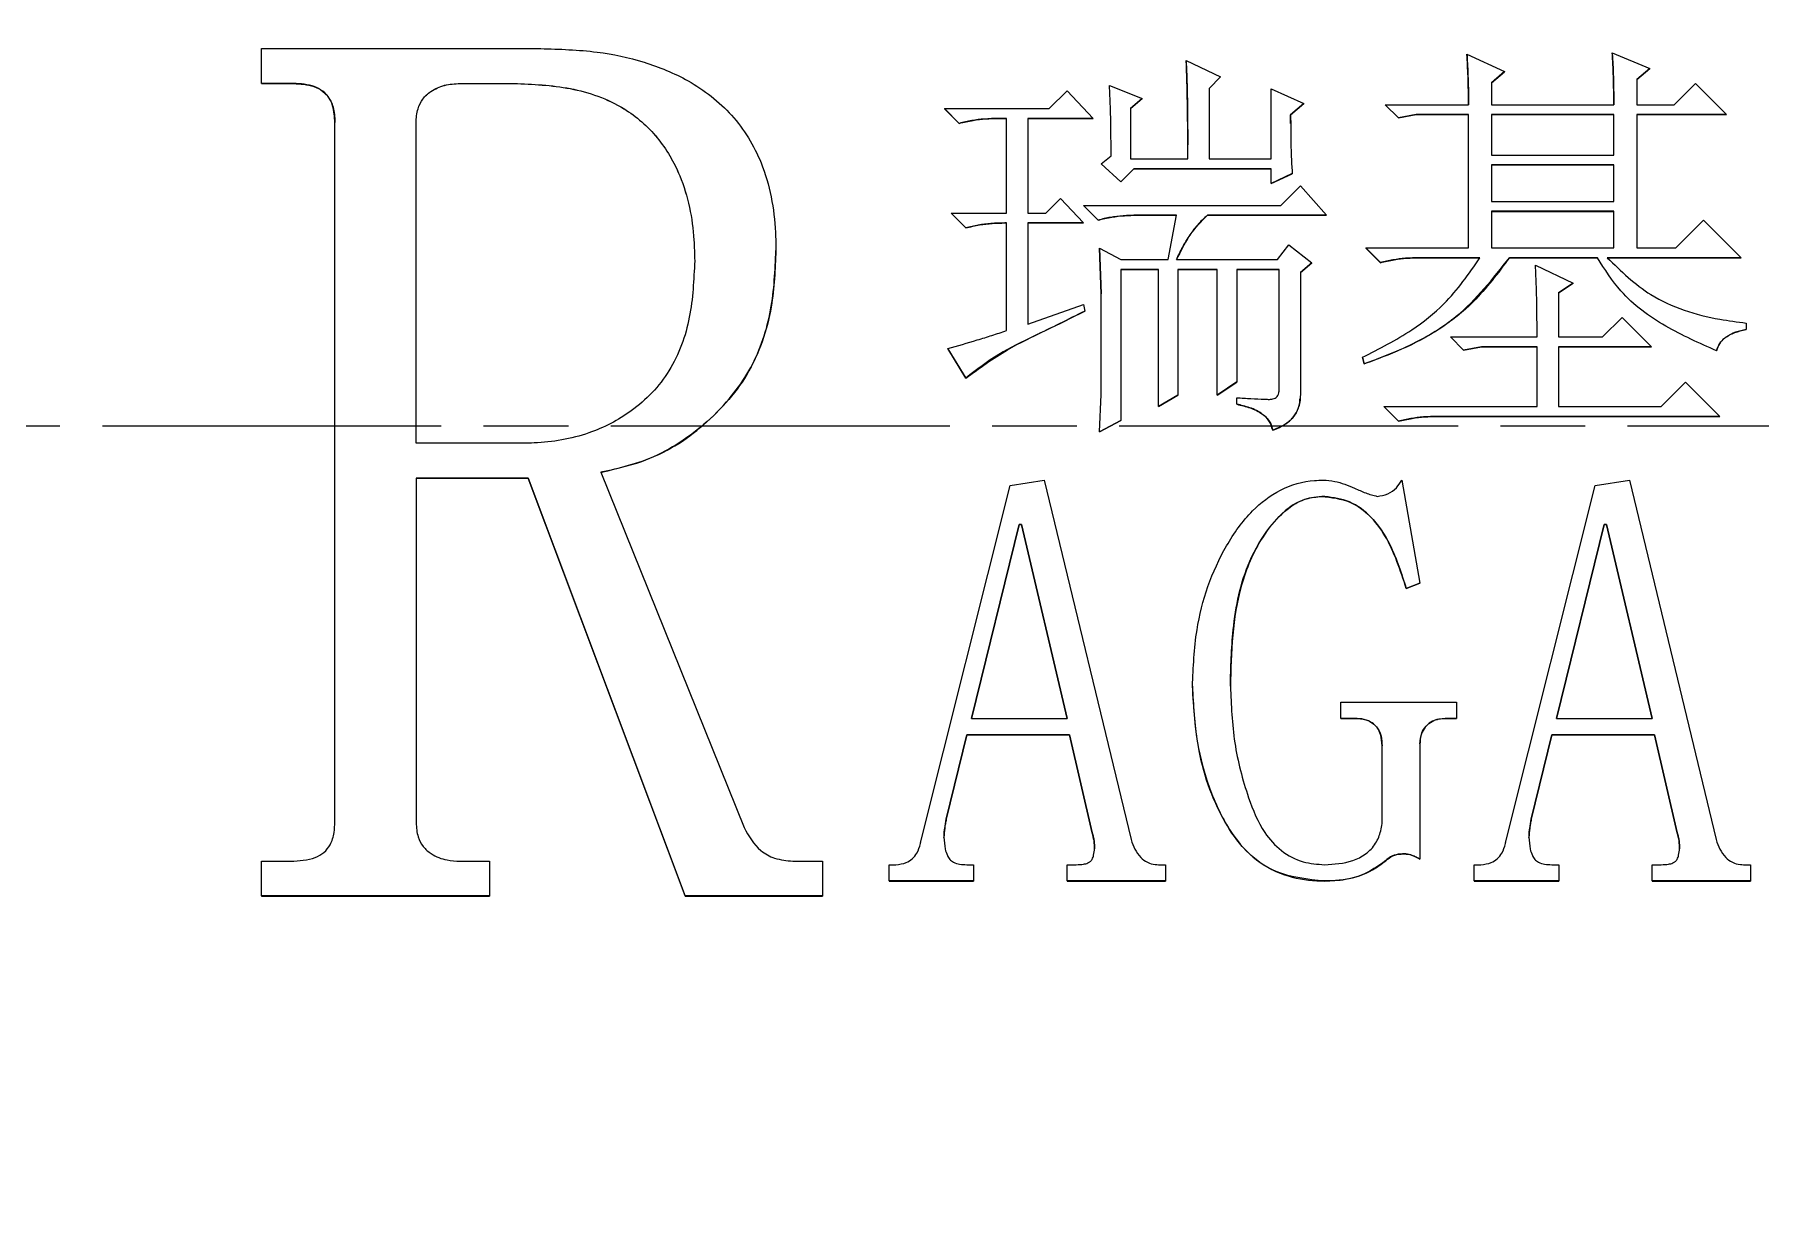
# Model space of a CAD drawing. Header units: millimetres. Extents: x 1852 to 4288, y 681 to 2404.
# Drawn here: x 3717 to 3778.1, y 2096.3 to 2137.5 of the extents above; entities that cross this region are included whole.
import ezdxf

# ---------------------------------------------------------------- set-up
doc = ezdxf.new("R2010")
doc.units = ezdxf.units.MM
doc.linetypes.add('AM_ISO08W050', pattern=[18, 12, -1.5, 3, -1.5])
doc.layers.add('AM_7', color=4, linetype='AM_ISO08W050', lineweight=25)

msp = doc.modelspace()

# ---------------------------------------------------------------- linework, layer by layer
at = {"color": 7, "linetype": 'Continuous', "lineweight": 25}
for p, q in [((3725.061, 2135.802), (3725.061, 2137.035)), ((3725.061, 2137.035), (3734.949, 2137.035)), ((3757.802, 2136.617), (3759.016, 2136.035)), ((3767.742, 2136.833), (3769.072, 2136.219)), ((3772.886, 2136.891), (3774.215, 2136.332)), ((3774.215, 2136.332), (3773.753, 2135.941)), ((3773.753, 2135.938), (3774.215, 2136.33)), ((3774.215, 2136.332), (3774.215, 2136.33)), ((3726.101, 2135.802), (3725.061, 2135.802)), ((3725.061, 2135.802), (3725.061, 2135.8)), ((3725.061, 2135.8), (3726.101, 2135.8)), ((3726.101, 2135.802), (3726.101, 2135.8)), ((3732.098, 2135.802), (3733.999, 2135.802)), ((3732.098, 2135.802), (3732.098, 2135.8)), ((3732.098, 2135.8), (3733.999, 2135.8)), ((3733.999, 2135.802), (3733.999, 2135.8)), ((3755.086, 2135.729), (3756.242, 2135.266)), ((3759.016, 2136.035), (3758.611, 2135.628)), ((3758.611, 2135.626), (3759.016, 2136.033)), ((3759.016, 2136.035), (3759.016, 2136.033)), ((3769.072, 2136.219), (3768.609, 2135.827)), ((3768.609, 2135.825), (3769.072, 2136.217)), ((3768.609, 2135.827), (3768.609, 2135.046)), ((3769.072, 2136.219), (3769.072, 2136.217)), ((3773.753, 2135.941), (3773.753, 2135.046)), ((3775.082, 2135.046), (3775.833, 2135.797)), ((3775.833, 2135.797), (3776.931, 2134.699)), ((3752.948, 2134.909), (3753.584, 2135.545)), ((3753.584, 2135.545), (3754.508, 2134.562)), ((3756.242, 2135.266), (3755.837, 2134.92)), ((3755.837, 2134.917), (3756.242, 2135.264)), ((3756.242, 2135.266), (3756.242, 2135.264)), ((3758.611, 2135.628), (3758.611, 2133.128)), ((3760.807, 2133.128), (3760.807, 2135.613)), ((3760.807, 2135.613), (3761.963, 2135.093)), ((3749.769, 2134.389), (3749.249, 2134.909)), ((3749.249, 2134.909), (3752.948, 2134.909)), ((3749.249, 2134.909), (3749.249, 2134.907)), ((3749.249, 2134.907), (3749.769, 2134.387)), ((3751.445, 2134.562), (3751.156, 2134.562)), ((3751.156, 2134.562), (3751.156, 2134.56)), ((3751.156, 2134.56), (3751.445, 2134.56)), ((3751.445, 2131.21), (3751.445, 2134.562)), ((3754.508, 2134.562), (3752.197, 2134.562)), ((3752.197, 2134.562), (3752.197, 2131.21)), ((3752.197, 2134.56), (3754.508, 2134.56)), ((3754.508, 2134.562), (3754.508, 2134.56)), ((3755.837, 2134.92), (3755.837, 2133.128)), ((3761.963, 2135.093), (3761.501, 2134.688)), ((3761.501, 2134.686), (3761.963, 2135.091)), ((3761.501, 2134.688), (3761.501, 2134.686)), ((3761.502, 2134.387), (3761.501, 2134.686)), ((3761.963, 2135.093), (3761.963, 2135.091)), ((3765.315, 2134.583), (3764.853, 2135.046)), ((3764.853, 2135.046), (3767.8, 2135.046)), ((3764.853, 2135.046), (3764.853, 2135.044)), ((3764.853, 2135.044), (3765.315, 2134.581)), ((3765.951, 2134.699), (3765.315, 2134.583)), ((3765.315, 2134.581), (3765.951, 2134.697)), ((3765.315, 2134.583), (3765.315, 2134.581)), ((3767.8, 2134.699), (3765.951, 2134.699)), ((3765.951, 2134.699), (3765.951, 2134.697)), ((3765.951, 2134.697), (3767.8, 2134.697)), ((3767.8, 2129.977), (3767.8, 2134.699)), ((3768.609, 2135.046), (3772.944, 2135.046)), ((3772.944, 2134.699), (3768.609, 2134.699)), ((3768.609, 2134.699), (3768.609, 2133.265)), ((3768.609, 2134.697), (3772.944, 2134.697)), ((3772.944, 2133.265), (3772.944, 2134.699)), ((3773.753, 2135.046), (3775.082, 2135.046)), ((3776.931, 2134.699), (3773.753, 2134.699)), ((3773.753, 2134.699), (3773.753, 2129.977)), ((3773.753, 2134.697), (3776.931, 2134.697)), ((3776.931, 2134.699), (3776.931, 2134.697)), ((3727.661, 2109.655), (3727.661, 2134.415)), ((3730.538, 2123.062), (3730.538, 2134.409)), ((3749.769, 2134.389), (3749.769, 2134.387)), ((3754.797, 2132.955), (3755.144, 2133.244)), ((3755.491, 2132.319), (3754.797, 2132.955)), ((3754.797, 2132.952), (3754.797, 2132.955)), ((3754.797, 2132.952), (3755.491, 2132.317)), ((3755.953, 2132.781), (3755.491, 2132.319)), ((3755.491, 2132.317), (3755.953, 2132.779)), ((3755.837, 2133.128), (3757.86, 2133.128)), ((3760.807, 2132.781), (3755.953, 2132.781)), ((3755.953, 2132.781), (3755.953, 2132.779)), ((3755.953, 2132.779), (3760.807, 2132.779)), ((3758.611, 2133.128), (3760.807, 2133.128)), ((3760.807, 2132.261), (3760.807, 2132.781)), ((3768.609, 2133.265), (3772.944, 2133.265)), ((3772.944, 2132.918), (3768.609, 2132.918)), ((3768.609, 2132.918), (3768.609, 2131.621)), ((3768.609, 2132.916), (3772.944, 2132.916)), ((3772.944, 2131.621), (3772.944, 2132.918)), ((3755.491, 2132.319), (3755.491, 2132.317)), ((3761.559, 2132.608), (3760.807, 2132.261)), ((3760.807, 2132.259), (3761.559, 2132.606)), ((3760.807, 2132.261), (3760.807, 2132.259)), ((3761.154, 2131.484), (3761.848, 2132.178)), ((3761.559, 2132.608), (3761.559, 2132.606)), ((3761.848, 2132.178), (3762.772, 2131.137)), ((3752.832, 2131.21), (3753.352, 2131.73)), ((3753.352, 2131.73), (3754.162, 2130.863)), ((3754.682, 2130.964), (3754.162, 2131.484)), ((3754.162, 2131.484), (3761.154, 2131.484)), ((3754.162, 2131.484), (3754.162, 2131.482)), ((3754.162, 2131.482), (3754.682, 2130.962)), ((3768.609, 2131.621), (3772.944, 2131.621)), ((3750.001, 2130.69), (3749.48, 2131.21)), ((3749.48, 2131.21), (3751.445, 2131.21)), ((3749.48, 2131.21), (3749.48, 2131.208)), ((3749.48, 2131.208), (3750.001, 2130.688)), ((3751.445, 2130.863), (3751.388, 2130.863)), ((3751.388, 2130.861), (3751.388, 2130.863)), ((3751.388, 2130.861), (3751.445, 2130.861)), ((3751.445, 2127.049), (3751.445, 2130.863)), ((3752.197, 2131.21), (3752.832, 2131.21)), ((3754.162, 2130.863), (3752.197, 2130.863)), ((3752.197, 2130.863), (3752.197, 2127.28)), ((3752.197, 2130.861), (3754.162, 2130.861)), ((3754.162, 2130.863), (3754.162, 2130.861)), ((3754.682, 2130.964), (3754.682, 2130.962)), ((3757.456, 2131.137), (3756.069, 2131.137)), ((3756.069, 2131.137), (3756.069, 2131.135)), ((3756.069, 2131.135), (3757.455, 2131.135)), ((3757.167, 2129.566), (3757.456, 2131.137)), ((3762.772, 2131.137), (3758.554, 2131.137)), ((3758.554, 2131.137), (3758.554, 2131.135)), ((3758.554, 2131.135), (3762.772, 2131.135)), ((3762.772, 2131.137), (3762.772, 2131.135)), ((3772.944, 2131.274), (3768.609, 2131.274)), ((3768.609, 2131.274), (3768.609, 2129.977)), ((3768.609, 2131.272), (3772.944, 2131.272)), ((3772.944, 2129.977), (3772.944, 2131.274)), ((3775.14, 2129.977), (3776.122, 2130.96)), ((3776.122, 2130.96), (3777.451, 2129.631)), ((3750.001, 2130.69), (3750.001, 2130.688)), ((3754.797, 2128.357), (3754.739, 2129.971)), ((3754.739, 2129.971), (3755.491, 2129.566)), ((3754.739, 2129.971), (3754.739, 2129.969)), ((3754.739, 2129.969), (3754.797, 2128.355)), ((3761.039, 2129.566), (3761.443, 2130.086)), ((3761.443, 2130.086), (3762.252, 2129.451)), ((3764.679, 2129.457), (3764.159, 2129.977)), ((3764.159, 2129.977), (3767.8, 2129.977)), ((3764.159, 2129.977), (3764.159, 2129.975)), ((3764.159, 2129.975), (3764.679, 2129.455)), ((3768.205, 2129.631), (3766.066, 2129.631)), ((3766.066, 2129.631), (3766.066, 2129.628)), ((3766.066, 2129.628), (3768.205, 2129.628)), ((3768.609, 2129.977), (3772.944, 2129.977)), ((3772.366, 2129.631), (3769.245, 2129.631)), ((3769.245, 2129.631), (3769.245, 2129.628)), ((3769.245, 2129.628), (3772.366, 2129.628)), ((3772.366, 2129.631), (3772.366, 2129.628)), ((3777.451, 2129.631), (3772.712, 2129.631)), ((3772.712, 2129.628), (3777.451, 2129.628)), ((3773.753, 2129.977), (3775.14, 2129.977)), ((3777.451, 2129.631), (3777.451, 2129.628)), ((3755.491, 2129.566), (3757.167, 2129.566)), ((3756.82, 2129.22), (3755.491, 2129.22)), ((3755.491, 2129.22), (3755.491, 2123.869)), ((3755.491, 2129.217), (3756.82, 2129.217)), ((3756.82, 2124.365), (3756.82, 2129.22)), ((3757.456, 2129.566), (3761.039, 2129.566)), ((3758.9, 2129.22), (3757.513, 2129.22)), ((3757.513, 2129.22), (3757.513, 2124.77)), ((3757.513, 2129.217), (3758.9, 2129.217)), ((3758.9, 2124.77), (3758.9, 2129.22)), ((3761.096, 2129.22), (3759.594, 2129.22)), ((3759.594, 2129.22), (3759.594, 2125.232)), ((3759.594, 2129.217), (3761.096, 2129.217)), ((3761.096, 2124.962), (3761.096, 2129.22)), ((3762.252, 2129.451), (3761.848, 2129.106)), ((3761.848, 2129.104), (3762.252, 2129.449)), ((3761.848, 2129.106), (3761.848, 2124.905)), ((3762.252, 2129.451), (3762.252, 2129.449)), ((3764.679, 2129.457), (3764.679, 2129.455)), ((3770.17, 2129.369), (3771.499, 2128.734)), ((3771.499, 2128.734), (3770.979, 2128.387)), ((3770.979, 2128.385), (3771.499, 2128.732)), ((3770.979, 2128.387), (3770.979, 2126.827)), ((3771.499, 2128.734), (3771.499, 2128.732)), ((3752.197, 2127.28), (3754.162, 2127.974)), ((3754.162, 2127.974), (3754.219, 2127.743)), ((3754.797, 2124.789), (3754.797, 2128.357)), ((3772.539, 2126.827), (3773.233, 2127.52)), ((3773.233, 2127.52), (3774.273, 2126.48)), ((3777.625, 2127.319), (3777.625, 2127.088)), ((3767.165, 2126.827), (3770.227, 2126.827)), ((3767.627, 2126.364), (3767.165, 2126.827)), ((3767.165, 2126.827), (3767.165, 2126.825)), ((3767.165, 2126.825), (3767.627, 2126.362)), ((3770.979, 2126.827), (3772.539, 2126.827)), ((3777.625, 2127.088), (3777.625, 2127.086)), ((3750.001, 2125.373), (3749.365, 2126.414)), ((3749.365, 2126.414), (3749.365, 2126.411)), ((3749.365, 2126.411), (3750.001, 2125.371)), ((3764.102, 2125.874), (3764.044, 2126.105)), ((3764.044, 2126.105), (3764.044, 2126.103)), ((3764.044, 2126.103), (3764.102, 2125.872)), ((3768.263, 2126.48), (3767.627, 2126.364)), ((3767.627, 2126.362), (3768.263, 2126.478)), ((3767.627, 2126.362), (3767.627, 2126.364)), ((3770.227, 2126.48), (3768.263, 2126.48)), ((3768.263, 2126.48), (3768.263, 2126.478)), ((3768.263, 2126.478), (3770.227, 2126.478)), ((3770.227, 2124.361), (3770.227, 2126.48)), ((3774.273, 2126.48), (3770.979, 2126.48)), ((3770.979, 2126.48), (3770.979, 2124.361)), ((3770.979, 2126.478), (3774.273, 2126.478)), ((3774.273, 2126.48), (3774.273, 2126.478)), ((3750.001, 2125.373), (3750.001, 2125.371)), ((3764.102, 2125.874), (3764.102, 2125.872)), ((3754.739, 2123.466), (3754.797, 2124.789)), ((3757.513, 2124.77), (3756.82, 2124.365)), ((3756.82, 2124.363), (3757.513, 2124.768)), ((3757.513, 2124.77), (3757.513, 2124.768)), ((3759.594, 2125.232), (3758.9, 2124.77)), ((3758.9, 2124.768), (3759.594, 2125.23)), ((3758.9, 2124.77), (3758.9, 2124.768)), ((3759.594, 2125.232), (3759.594, 2125.23)), ((3774.62, 2124.361), (3775.486, 2125.228)), ((3775.486, 2125.228), (3776.7, 2124.014)), ((3756.82, 2124.365), (3756.82, 2124.363)), ((3759.594, 2124.444), (3759.594, 2124.676)), ((3761.845, 2124.651), (3761.845, 2124.654)), ((3765.315, 2123.841), (3764.795, 2124.361)), ((3764.795, 2124.361), (3770.227, 2124.361)), ((3764.795, 2124.361), (3764.795, 2124.359)), ((3764.795, 2124.359), (3765.315, 2123.839)), ((3770.979, 2124.361), (3774.62, 2124.361)), ((3755.491, 2123.869), (3754.739, 2123.466)), ((3754.739, 2123.464), (3755.491, 2123.866)), ((3755.491, 2123.869), (3755.491, 2123.866)), ((3765.315, 2123.841), (3765.315, 2123.839)), ((3776.7, 2124.014), (3766.702, 2124.014)), ((3766.702, 2124.014), (3766.702, 2124.012)), ((3766.702, 2124.012), (3776.7, 2124.012)), ((3776.7, 2124.014), (3776.7, 2124.012)), ((3734.346, 2123.062), (3730.538, 2123.062)), ((3754.739, 2123.466), (3754.739, 2123.464)), ((3734.5, 2121.829), (3730.538, 2121.829)), ((3730.538, 2121.829), (3730.538, 2109.623)), ((3730.538, 2121.827), (3734.5, 2121.827)), ((3740.067, 2107.035), (3734.5, 2121.829)), ((3734.5, 2121.829), (3734.5, 2121.827)), ((3734.5, 2121.827), (3740.067, 2107.033)), ((3737.081, 2122.035), (3742.148, 2109.456)), ((3751.57, 2121.567), (3752.78, 2121.759)), ((3752.78, 2121.759), (3755.852, 2109.029)), ((3765.441, 2121.759), (3766.079, 2118.115)), ((3772.282, 2121.567), (3773.493, 2121.759)), ((3773.493, 2121.759), (3776.564, 2109.029)), ((3748.417, 2109.014), (3751.57, 2121.567)), ((3762.6, 2121.183), (3762.6, 2121.181)), ((3769.13, 2109.014), (3772.282, 2121.567)), ((3751.893, 2120.192), (3750.197, 2113.32)), ((3750.198, 2113.32), (3751.893, 2120.189)), ((3751.974, 2120.192), (3751.893, 2120.192)), ((3751.893, 2120.189), (3751.893, 2120.192)), ((3751.893, 2120.189), (3751.974, 2120.189)), ((3753.59, 2113.32), (3751.974, 2120.192)), ((3751.974, 2120.192), (3751.974, 2120.189)), ((3751.974, 2120.189), (3753.589, 2113.32)), ((3772.606, 2120.192), (3770.91, 2113.32)), ((3770.91, 2113.32), (3772.606, 2120.189)), ((3772.687, 2120.192), (3772.606, 2120.192)), ((3772.606, 2120.189), (3772.606, 2120.192)), ((3772.606, 2120.189), (3772.687, 2120.189)), ((3774.302, 2113.32), (3772.687, 2120.192)), ((3772.687, 2120.192), (3772.687, 2120.189)), ((3772.687, 2120.189), (3774.301, 2113.32)), ((3766.079, 2118.115), (3765.594, 2117.923)), ((3765.594, 2117.921), (3766.079, 2118.113)), ((3766.079, 2118.113), (3766.079, 2118.115)), ((3765.594, 2117.923), (3765.594, 2117.921)), ((3763.28, 2113.32), (3763.28, 2113.896)), ((3763.28, 2113.896), (3767.374, 2113.896)), ((3767.374, 2113.896), (3767.374, 2113.32)), ((3750.197, 2113.32), (3753.59, 2113.32)), ((3763.766, 2113.32), (3763.28, 2113.32)), ((3763.28, 2113.32), (3763.28, 2113.318)), ((3763.28, 2113.318), (3763.766, 2113.318)), ((3763.766, 2113.32), (3763.766, 2113.318)), ((3767.374, 2113.32), (3766.969, 2113.32)), ((3766.969, 2113.32), (3766.969, 2113.318)), ((3766.969, 2113.318), (3767.374, 2113.318)), ((3767.374, 2113.32), (3767.374, 2113.318)), ((3770.91, 2113.32), (3774.302, 2113.32)), ((3750.036, 2112.745), (3749.307, 2109.752)), ((3749.307, 2109.749), (3750.036, 2112.743)), ((3753.67, 2112.745), (3750.036, 2112.745)), ((3750.036, 2112.745), (3750.036, 2112.743)), ((3750.036, 2112.743), (3753.67, 2112.743)), ((3754.477, 2109.269), (3753.67, 2112.745)), ((3753.67, 2112.745), (3753.67, 2112.743)), ((3753.67, 2112.743), (3754.477, 2109.267)), ((3770.748, 2112.745), (3770.02, 2109.752)), ((3770.02, 2109.749), (3770.748, 2112.743)), ((3774.383, 2112.745), (3770.748, 2112.745)), ((3770.748, 2112.745), (3770.748, 2112.743)), ((3770.748, 2112.743), (3774.383, 2112.743)), ((3775.189, 2109.269), (3774.383, 2112.745)), ((3774.383, 2112.745), (3774.383, 2112.743)), ((3774.383, 2112.743), (3775.189, 2109.267)), ((3764.737, 2109.599), (3764.737, 2112.35)), ((3766.079, 2112.422), (3766.079, 2108.334)), ((3749.307, 2109.752), (3749.307, 2109.749)), ((3770.02, 2109.752), (3770.02, 2109.749)), ((3754.477, 2109.269), (3754.477, 2109.267)), ((3775.189, 2109.269), (3775.189, 2109.267)), ((3725.061, 2107.035), (3725.061, 2108.268)), ((3725.061, 2108.268), (3726.101, 2108.268)), ((3732.098, 2108.268), (3733.139, 2108.268)), ((3733.139, 2108.268), (3733.139, 2107.035)), ((3743.881, 2108.268), (3744.922, 2108.268)), ((3744.922, 2108.268), (3744.922, 2107.035)), ((3764.872, 2108.286), (3764.872, 2108.284)), ((3765.516, 2108.526), (3765.516, 2108.524)), ((3747.285, 2107.567), (3747.285, 2108.142)), ((3747.285, 2108.142), (3747.527, 2108.142)), ((3750.036, 2108.142), (3750.278, 2108.142)), ((3750.278, 2108.142), (3750.278, 2107.567)), ((3753.587, 2107.567), (3753.587, 2108.142)), ((3753.587, 2108.142), (3753.91, 2108.142)), ((3756.823, 2108.142), (3757.066, 2108.142)), ((3757.066, 2108.142), (3757.066, 2107.567)), ((3767.997, 2107.567), (3767.997, 2108.142)), ((3767.997, 2108.142), (3768.24, 2108.142)), ((3770.748, 2108.142), (3770.991, 2108.142)), ((3770.991, 2108.142), (3770.991, 2107.567)), ((3774.299, 2107.567), (3774.299, 2108.142)), ((3774.299, 2108.142), (3774.623, 2108.142)), ((3777.535, 2108.142), (3777.778, 2108.142)), ((3777.778, 2108.142), (3777.778, 2107.567)), ((3733.139, 2107.035), (3725.061, 2107.035)), ((3725.061, 2107.035), (3725.061, 2107.033)), ((3725.061, 2107.033), (3733.139, 2107.033)), ((3733.139, 2107.035), (3733.139, 2107.033)), ((3744.922, 2107.035), (3740.067, 2107.035)), ((3740.067, 2107.035), (3740.067, 2107.033)), ((3740.067, 2107.033), (3744.922, 2107.033)), ((3744.922, 2107.035), (3744.922, 2107.033)), ((3750.278, 2107.567), (3747.285, 2107.567)), ((3747.285, 2107.567), (3747.285, 2107.565)), ((3747.285, 2107.565), (3750.278, 2107.565)), ((3750.278, 2107.567), (3750.278, 2107.565)), ((3757.066, 2107.567), (3753.587, 2107.567)), ((3753.587, 2107.567), (3753.587, 2107.565)), ((3753.587, 2107.565), (3757.066, 2107.565)), ((3757.066, 2107.567), (3757.066, 2107.565)), ((3762.696, 2107.567), (3762.696, 2107.565)), ((3770.991, 2107.567), (3767.997, 2107.567)), ((3767.997, 2107.567), (3767.997, 2107.565)), ((3767.997, 2107.565), (3770.991, 2107.565)), ((3770.991, 2107.567), (3770.991, 2107.565)), ((3777.778, 2107.567), (3774.299, 2107.567)), ((3774.299, 2107.567), (3774.299, 2107.565)), ((3774.299, 2107.565), (3777.778, 2107.565)), ((3777.778, 2107.567), (3777.778, 2107.565))]:
    msp.add_line(p, q, dxfattribs=at)
msp.add_circle((3752.853, 2124.271), 71.5, dxfattribs=at)
for centre, start, end in [((3752.853, 2124.269), 190.30617, 259.69396), ((3752.853, 2124.269), 280.30604, 349.69383), ((3752.93, 2123.897), 190.52799, 258.6349), ((3752.93, 2123.897), 281.36448, 349.47139)]:
    msp.add_arc(centre, 80, start, end, dxfattribs=at)
for points, knots in [([(3684.353, 2124.278), (3684.408, 2126.367), (3684.518, 2130.545), (3685.428, 2136.884), (3686.914, 2143.236), (3689.087, 2149.602), (3691.918, 2155.825), (3695.432, 2161.848), (3699.586, 2167.539), (3704.33, 2172.801), (3709.591, 2177.544), (3715.283, 2181.698), (3721.306, 2185.212), (3727.529, 2188.044), (3733.894, 2190.215), (3740.247, 2191.71), (3746.586, 2192.587), (3752.853, 2192.873), (3759.12, 2192.587), (3765.459, 2191.71), (3771.812, 2190.215), (3778.177, 2188.044), (3784.4, 2185.212), (3790.423, 2181.698), (3796.115, 2177.544), (3801.376, 2172.801), (3806.12, 2167.539), (3810.274, 2161.848), (3813.788, 2155.825), (3816.619, 2149.602), (3818.793, 2143.236), (3820.278, 2136.884), (3821.188, 2130.545), (3821.298, 2126.367), (3821.353, 2124.278)], [0, 0, 0, 0, 0.0291236, 0.0582485, 0.08912, 0.1199941, 0.1519015, 0.1843128, 0.2170688, 0.25, 0.2829312, 0.3156872, 0.3480985, 0.3800059, 0.4108775, 0.4417515, 0.4708745, 0.5, 0.529123, 0.5582485, 0.58912, 0.6199941, 0.6519015, 0.6843128, 0.7170688, 0.75, 0.7829312, 0.8156872, 0.8480985, 0.8800059, 0.9108775, 0.9417515, 0.9708751, 1, 1, 1, 1]), ([(3734.949, 2137.035), (3735.618, 2137.015), (3736.853, 2136.978), (3738.62, 2136.601), (3740.283, 2135.921), (3741.802, 2134.753), (3742.948, 2132.874), (3743.256, 2131.155), (3743.274, 2130.106), (3743.278, 2129.894)], [0, 0, 0, 0, 0.160365, 0.296332, 0.431737, 0.589347, 0.747826, 0.949128, 1, 1, 1, 1]), ([(3757.86, 2133.128), (3757.859, 2133.461), (3757.858, 2134.128), (3757.849, 2135.291), (3757.82, 2136.121), (3757.802, 2136.617)], [0, 0, 0, 0, 0.286572, 0.573139, 1, 1, 1, 1]), ([(3757.802, 2136.615), (3757.815, 2136.282), (3757.84, 2135.615), (3757.854, 2134.619), (3757.857, 2133.956), (3757.858, 2133.626)], [0, 0, 0, 0, 0.334579, 0.669145, 1, 1, 1, 1]), ([(3767.8, 2135.046), (3767.799, 2135.212), (3767.796, 2135.546), (3767.781, 2136.142), (3767.757, 2136.571), (3767.742, 2136.833)], [0, 0, 0, 0, 0.279578, 0.559168, 1, 1, 1, 1]), ([(3767.742, 2136.831), (3767.752, 2136.665), (3767.77, 2136.332), (3767.794, 2135.736), (3767.798, 2135.306), (3767.8, 2135.044)], [0, 0, 0, 0, 0.2795779, 0.5591682, 1, 1, 1, 1]), ([(3772.944, 2135.046), (3772.943, 2135.212), (3772.94, 2135.546), (3772.927, 2136.161), (3772.902, 2136.609), (3772.886, 2136.891)], [0, 0, 0, 0, 0.2708249, 0.5416574, 1, 1, 1, 1]), ([(3772.886, 2136.889), (3772.896, 2136.722), (3772.917, 2136.39), (3772.937, 2135.774), (3772.941, 2135.326), (3772.944, 2135.044)], [0, 0, 0, 0, 0.270825, 0.541661, 1, 1, 1, 1]), ([(3727.661, 2134.415), (3727.652, 2134.619), (3727.636, 2134.943), (3727.438, 2135.347), (3727.177, 2135.593), (3726.723, 2135.782), (3726.356, 2135.794), (3726.101, 2135.802)], [0, 0, 0, 0, 0.250411, 0.398556, 0.54744, 0.686236, 1, 1, 1, 1]), ([(3726.101, 2135.8), (3726.348, 2135.792), (3726.717, 2135.78), (3727.178, 2135.593), (3727.44, 2135.341), (3727.62, 2134.969), (3727.656, 2134.649), (3727.661, 2134.445), (3727.661, 2134.413)], [0, 0, 0, 0, 0.304676, 0.455037, 0.606549, 0.74539, 0.96037, 1, 1, 1, 1]), ([(3730.538, 2134.409), (3730.548, 2134.577), (3730.566, 2134.875), (3730.759, 2135.266), (3731.085, 2135.564), (3731.546, 2135.77), (3731.911, 2135.791), (3732.098, 2135.802)], [0, 0, 0, 0, 0.212555, 0.375218, 0.538546, 0.763737, 1, 1, 1, 1]), ([(3730.538, 2134.406), (3730.548, 2134.575), (3730.566, 2134.873), (3730.759, 2135.264), (3731.085, 2135.561), (3731.546, 2135.768), (3731.911, 2135.789), (3732.098, 2135.8)], [0, 0, 0, 0, 0.212555, 0.375218, 0.538546, 0.763737, 1, 1, 1, 1]), ([(3733.999, 2135.802), (3734.668, 2135.774), (3736.014, 2135.717), (3737.822, 2135.087), (3739.142, 2133.934), (3740.066, 2132.334), (3740.373, 2130.789), (3740.396, 2129.767), (3740.401, 2129.522)], [0, 0, 0, 0, 0.196061, 0.394111, 0.547436, 0.700125, 0.928087, 1, 1, 1, 1]), ([(3733.999, 2135.8), (3734.668, 2135.772), (3736.014, 2135.715), (3737.822, 2135.085), (3739.142, 2133.932), (3740.066, 2132.332), (3740.373, 2130.786), (3740.396, 2129.765), (3740.401, 2129.52)], [0, 0, 0, 0, 0.1960612, 0.3941112, 0.5474359, 0.700125, 0.9280873, 1, 1, 1, 1]), ([(3755.144, 2133.244), (3755.143, 2133.577), (3755.14, 2134.158), (3755.123, 2134.986), (3755.098, 2135.481), (3755.086, 2135.729)], [0, 0, 0, 0, 0.402279, 0.701072, 1, 1, 1, 1]), ([(3751.156, 2134.562), (3750.99, 2134.559), (3750.673, 2134.552), (3750.209, 2134.493), (3749.916, 2134.424), (3749.769, 2134.389)], [0, 0, 0, 0, 0.35686, 0.67714, 1, 1, 1, 1]), ([(3749.769, 2134.387), (3749.932, 2134.425), (3750.24, 2134.498), (3750.705, 2134.551), (3751.006, 2134.557), (3751.156, 2134.56)], [0, 0, 0, 0, 0.356908, 0.677314, 1, 1, 1, 1]), ([(3761.501, 2134.688), (3761.503, 2134.342), (3761.505, 2133.821), (3761.523, 2133.128), (3761.547, 2132.781), (3761.559, 2132.608)], [0, 0, 0, 0, 0.499684, 0.749744, 1, 1, 1, 1]), ([(3751.388, 2130.863), (3751.221, 2130.86), (3750.904, 2130.853), (3750.44, 2130.795), (3750.147, 2130.725), (3750.001, 2130.69)], [0, 0, 0, 0, 0.35686, 0.67714, 1, 1, 1, 1]), ([(3750.001, 2130.688), (3750.163, 2130.726), (3750.471, 2130.799), (3750.936, 2130.852), (3751.237, 2130.858), (3751.388, 2130.861)], [0, 0, 0, 0, 0.356908, 0.677314, 1, 1, 1, 1]), ([(3756.069, 2131.137), (3755.902, 2131.134), (3755.585, 2131.127), (3755.121, 2131.069), (3754.828, 2130.999), (3754.682, 2130.964)], [0, 0, 0, 0, 0.35686, 0.67714, 1, 1, 1, 1]), ([(3754.682, 2130.962), (3754.844, 2131), (3755.152, 2131.073), (3755.617, 2131.126), (3755.918, 2131.132), (3756.069, 2131.135)], [0, 0, 0, 0, 0.356908, 0.677314, 1, 1, 1, 1]), ([(3758.554, 2131.137), (3758.431, 2131.024), (3758.185, 2130.796), (3757.811, 2130.268), (3757.595, 2129.842), (3757.456, 2129.566)], [0, 0, 0, 0, 0.259762, 0.519402, 1, 1, 1, 1]), ([(3757.456, 2129.564), (3757.529, 2129.714), (3757.676, 2130.013), (3758.002, 2130.57), (3758.336, 2130.913), (3758.554, 2131.135)], [0, 0, 0, 0, 0.259337, 0.518831, 1, 1, 1, 1]), ([(3743.278, 2129.894), (3743.251, 2129.226), (3743.191, 2127.705), (3742.407, 2125.422), (3740.696, 2123.561), (3738.847, 2122.415), (3737.568, 2122.14), (3737.081, 2122.035)], [0, 0, 0, 0, 0.183074, 0.416875, 0.642834, 0.864166, 1, 1, 1, 1]), ([(3737.081, 2122.033), (3737.739, 2122.19), (3739.214, 2122.541), (3741.057, 2123.887), (3742.498, 2125.678), (3743.187, 2127.758), (3743.248, 2129.185), (3743.278, 2129.892)], [0, 0, 0, 0, 0.184054, 0.41238, 0.609428, 0.80635, 1, 1, 1, 1]), ([(3764.044, 2126.105), (3764.64, 2126.408), (3765.671, 2126.932), (3767.135, 2128.088), (3767.809, 2129.061), (3768.205, 2129.631)], [0, 0, 0, 0, 0.36202, 0.6263638, 1, 1, 1, 1]), ([(3769.245, 2129.631), (3768.844, 2129.089), (3767.835, 2127.728), (3765.949, 2126.539), (3764.548, 2126.035), (3764.102, 2125.874)], [0, 0, 0, 0, 0.3105248, 0.7800713, 1, 1, 1, 1]), ([(3764.102, 2125.872), (3764.727, 2126.109), (3765.877, 2126.545), (3767.733, 2127.705), (3768.664, 2128.889), (3769.245, 2129.628)], [0, 0, 0, 0, 0.3094377, 0.5687186, 1, 1, 1, 1]), ([(3766.066, 2129.631), (3765.9, 2129.627), (3765.583, 2129.62), (3765.119, 2129.562), (3764.826, 2129.492), (3764.679, 2129.457)], [0, 0, 0, 0, 0.35686, 0.67714, 1, 1, 1, 1]), ([(3764.679, 2129.455), (3764.842, 2129.493), (3765.15, 2129.566), (3765.615, 2129.62), (3765.916, 2129.625), (3766.066, 2129.628)], [0, 0, 0, 0, 0.356908, 0.677314, 1, 1, 1, 1]), ([(3776.584, 2126.336), (3775.974, 2126.605), (3774.748, 2127.144), (3773.242, 2128.243), (3772.623, 2129.222), (3772.366, 2129.631)], [0, 0, 0, 0, 0.367157, 0.736287, 1, 1, 1, 1]), ([(3772.712, 2129.631), (3773.201, 2129.156), (3774.314, 2128.073), (3776.152, 2127.512), (3777.315, 2127.359), (3777.625, 2127.319)], [0, 0, 0, 0, 0.364385, 0.830851, 1, 1, 1, 1]), ([(3740.401, 2129.522), (3740.371, 2128.853), (3740.31, 2127.507), (3739.627, 2125.577), (3738.279, 2124.178), (3736.594, 2123.308), (3735.247, 2123.083), (3734.469, 2123.065), (3734.346, 2123.062)], [0, 0, 0, 0, 0.200351, 0.402646, 0.59747, 0.766762, 0.96323, 1, 1, 1, 1]), ([(3770.227, 2126.827), (3770.226, 2127.16), (3770.222, 2127.751), (3770.206, 2128.598), (3770.182, 2129.112), (3770.17, 2129.369)], [0, 0, 0, 0, 0.39313, 0.696516, 1, 1, 1, 1]), ([(3754.219, 2127.743), (3753.623, 2127.447), (3752.603, 2126.941), (3751.138, 2126.244), (3750.381, 2125.665), (3750.001, 2125.373)], [0, 0, 0, 0, 0.41234, 0.704495, 1, 1, 1, 1]), ([(3750.001, 2125.371), (3750.481, 2125.721), (3751.377, 2126.372), (3752.844, 2127.062), (3753.761, 2127.514), (3754.219, 2127.741)], [0, 0, 0, 0, 0.36689, 0.683392, 1, 1, 1, 1]), ([(3749.365, 2126.414), (3749.713, 2126.513), (3750.236, 2126.662), (3750.928, 2126.881), (3751.273, 2126.993), (3751.445, 2127.049)], [0, 0, 0, 0, 0.499885, 0.749929, 1, 1, 1, 1]), ([(3777.625, 2127.088), (3777.5, 2127.06), (3777.248, 2127.005), (3776.933, 2126.855), (3776.708, 2126.645), (3776.614, 2126.466), (3776.59, 2126.359), (3776.584, 2126.336)], [0, 0, 0, 0, 0.282135, 0.566109, 0.757606, 0.950164, 1, 1, 1, 1]), ([(3776.584, 2126.334), (3776.614, 2126.426), (3776.67, 2126.602), (3776.9, 2126.831), (3777.224, 2126.997), (3777.489, 2127.056), (3777.625, 2127.086)], [0, 0, 0, 0, 0.208439, 0.402698, 0.695105, 1, 1, 1, 1]), ([(3759.594, 2124.676), (3759.76, 2124.664), (3760.09, 2124.64), (3760.476, 2124.625), (3760.749, 2124.614), (3760.89, 2124.627), (3760.993, 2124.68), (3761.054, 2124.751), (3761.09, 2124.849), (3761.094, 2124.922), (3761.096, 2124.962)], [0, 0, 0, 0, 0.291265, 0.577908, 0.673859, 0.770575, 0.821169, 0.872133, 0.929983, 1, 1, 1, 1]), ([(3761.848, 2124.905), (3761.845, 2124.735), (3761.84, 2124.437), (3761.659, 2124.043), (3761.341, 2123.718), (3761.043, 2123.597), (3760.865, 2123.524)], [0, 0, 0, 0, 0.273904, 0.481798, 0.689877, 1, 1, 1, 1]), ([(3821.353, 2124.278), (3821.298, 2122.189), (3821.188, 2118.01), (3820.278, 2111.672), (3818.793, 2105.319), (3816.619, 2098.954), (3813.788, 2092.73), (3810.274, 2086.708), (3806.12, 2081.016), (3801.376, 2075.755), (3796.115, 2071.011), (3790.423, 2066.857), (3784.4, 2063.343), (3778.177, 2060.512), (3771.812, 2058.34), (3765.459, 2056.845), (3759.12, 2055.968), (3752.853, 2055.683), (3746.586, 2055.968), (3740.247, 2056.845), (3733.895, 2058.34), (3727.529, 2060.512), (3721.306, 2063.343), (3715.283, 2066.857), (3709.591, 2071.011), (3704.33, 2075.755), (3699.586, 2081.016), (3695.432, 2086.708), (3691.918, 2092.73), (3689.088, 2098.953), (3686.914, 2105.319), (3685.428, 2111.672), (3684.518, 2118.01), (3684.408, 2122.189), (3684.353, 2124.278)], [0, 0, 0, 0, 0.029124, 0.058248, 0.08912, 0.119994, 0.151902, 0.184313, 0.217069, 0.25, 0.282931, 0.315687, 0.348098, 0.380006, 0.410878, 0.441752, 0.470875, 0.5, 0.529123, 0.558248, 0.58912, 0.619994, 0.651902, 0.684313, 0.717069, 0.75, 0.782931, 0.815687, 0.848098, 0.880006, 0.910878, 0.941752, 0.970875, 1, 1, 1, 1]), ([(3760.865, 2123.524), (3760.831, 2123.641), (3760.765, 2123.862), (3760.467, 2124.143), (3760.07, 2124.335), (3759.748, 2124.409), (3759.594, 2124.444)], [0, 0, 0, 0, 0.215567, 0.407136, 0.716043, 1, 1, 1, 1]), ([(3759.594, 2124.442), (3759.753, 2124.406), (3760.071, 2124.332), (3760.462, 2124.143), (3760.733, 2123.888), (3760.832, 2123.674), (3760.859, 2123.548), (3760.865, 2123.522)], [0, 0, 0, 0, 0.292672, 0.587324, 0.768523, 0.951511, 1, 1, 1, 1]), ([(3760.865, 2123.522), (3761.078, 2123.611), (3761.411, 2123.751), (3761.715, 2124.135), (3761.827, 2124.426), (3761.832, 2124.603), (3761.833, 2124.652)], [0, 0, 0, 0, 0.427109, 0.666996, 0.906925, 1, 1, 1, 1]), ([(3766.702, 2124.014), (3766.535, 2124.011), (3766.219, 2124.004), (3765.754, 2123.946), (3765.462, 2123.876), (3765.315, 2123.841)], [0, 0, 0, 0, 0.35686, 0.67714, 1, 1, 1, 1]), ([(3765.315, 2123.839), (3765.478, 2123.877), (3765.786, 2123.95), (3766.251, 2124.003), (3766.551, 2124.009), (3766.702, 2124.012)], [0, 0, 0, 0, 0.356908, 0.677314, 1, 1, 1, 1]), ([(3758.024, 2114.459), (3758.053, 2115.128), (3758.126, 2116.849), (3758.88, 2119.015), (3760.031, 2120.642), (3761.109, 2121.478), (3762.031, 2121.739), (3762.548, 2121.756), (3762.651, 2121.759)], [0, 0, 0, 0, 0.211208, 0.543916, 0.70607, 0.836311, 0.967456, 1, 1, 1, 1]), ([(3762.651, 2121.759), (3762.789, 2121.749), (3763.05, 2121.73), (3763.422, 2121.617), (3763.651, 2121.52), (3763.766, 2121.471)], [0, 0, 0, 0, 0.356459, 0.6762528, 1, 1, 1, 1]), ([(3764.563, 2121.183), (3764.693, 2121.203), (3764.948, 2121.24), (3765.253, 2121.467), (3765.381, 2121.665), (3765.441, 2121.759)], [0, 0, 0, 0, 0.3565311, 0.6963223, 1, 1, 1, 1]), ([(3762.6, 2121.183), (3762.362, 2121.153), (3761.889, 2121.093), (3761.139, 2120.578), (3760.333, 2119.591), (3759.696, 2118.064), (3759.409, 2116.264), (3759.381, 2115.062), (3759.367, 2114.459)], [0, 0, 0, 0, 0.087728, 0.173959, 0.328461, 0.554861, 0.777023, 1, 1, 1, 1]), ([(3759.367, 2114.457), (3759.384, 2115.123), (3759.422, 2116.623), (3759.815, 2118.59), (3760.653, 2120.015), (3761.359, 2120.759), (3762.017, 2121.125), (3762.418, 2121.164), (3762.6, 2121.181)], [0, 0, 0, 0, 0.247052, 0.556194, 0.728456, 0.852184, 0.932583, 1, 1, 1, 1]), ([(3765.594, 2117.923), (3765.386, 2118.566), (3765.083, 2119.506), (3764.309, 2120.557), (3763.517, 2121.096), (3762.901, 2121.155), (3762.6, 2121.183)], [0, 0, 0, 0, 0.421189, 0.615596, 0.812628, 1, 1, 1, 1]), ([(3762.6, 2121.181), (3762.943, 2121.144), (3763.582, 2121.073), (3764.444, 2120.431), (3765.135, 2119.366), (3765.426, 2118.45), (3765.594, 2117.921)], [0, 0, 0, 0, 0.2129218, 0.3976328, 0.6523476, 1, 1, 1, 1]), ([(3763.766, 2121.471), (3763.831, 2121.443), (3763.962, 2121.385), (3764.221, 2121.273), (3764.427, 2121.219), (3764.563, 2121.183)], [0, 0, 0, 0, 0.251708, 0.503436, 1, 1, 1, 1]), ([(3762.696, 2107.567), (3762.109, 2107.623), (3761.117, 2107.717), (3759.943, 2108.524), (3758.908, 2109.945), (3758.173, 2111.981), (3758.07, 2113.693), (3758.024, 2114.459)], [0, 0, 0, 0, 0.187422, 0.316972, 0.445984, 0.752119, 1, 1, 1, 1]), ([(3758.024, 2114.457), (3758.058, 2113.787), (3758.118, 2112.567), (3758.589, 2110.854), (3759.22, 2109.46), (3760.112, 2108.353), (3761.222, 2107.732), (3762.128, 2107.58), (3762.606, 2107.567), (3762.696, 2107.565)], [0, 0, 0, 0, 0.215958, 0.393484, 0.570524, 0.707459, 0.84524, 0.970964, 1, 1, 1, 1]), ([(3759.367, 2114.459), (3759.396, 2113.79), (3759.455, 2112.45), (3759.91, 2110.711), (3760.445, 2109.386), (3761.142, 2108.604), (3761.9, 2108.198), (3762.447, 2108.16), (3762.702, 2108.142)], [0, 0, 0, 0, 0.254742, 0.50973, 0.682774, 0.792634, 0.903219, 1, 1, 1, 1]), ([(3764.737, 2112.35), (3764.73, 2112.486), (3764.72, 2112.709), (3764.584, 2112.993), (3764.384, 2113.187), (3764.098, 2113.307), (3763.882, 2113.316), (3763.766, 2113.32)], [0, 0, 0, 0, 0.2578562, 0.4223337, 0.5883002, 0.7795784, 1, 1, 1, 1]), ([(3763.766, 2113.318), (3763.902, 2113.312), (3764.125, 2113.301), (3764.409, 2113.165), (3764.603, 2112.966), (3764.723, 2112.68), (3764.732, 2112.463), (3764.737, 2112.347)], [0, 0, 0, 0, 0.257856, 0.422334, 0.5883, 0.779578, 1, 1, 1, 1]), ([(3766.969, 2113.32), (3766.836, 2113.31), (3766.612, 2113.291), (3766.345, 2113.117), (3766.175, 2112.902), (3766.089, 2112.658), (3766.082, 2112.493), (3766.079, 2112.422)], [0, 0, 0, 0, 0.277602, 0.465557, 0.653489, 0.849158, 1, 1, 1, 1]), ([(3766.079, 2112.419), (3766.09, 2112.553), (3766.107, 2112.779), (3766.283, 2113.052), (3766.499, 2113.226), (3766.741, 2113.309), (3766.899, 2113.315), (3766.969, 2113.318)], [0, 0, 0, 0, 0.27733, 0.471434, 0.665879, 0.852753, 1, 1, 1, 1]), ([(3675.128, 2110.138), (3675.654, 2107.642), (3676.716, 2102.604), (3679.255, 2095.227), (3682.524, 2087.985), (3686.587, 2081.006), (3691.399, 2074.403), (3696.891, 2068.31), (3702.985, 2062.817), (3709.588, 2058.005), (3716.567, 2053.943), (3723.809, 2050.674), (3731.186, 2048.135), (3736.223, 2047.072), (3738.719, 2046.546)], [0, 0, 0, 0, 0.079959, 0.161371, 0.244142, 0.328893, 0.414217, 0.5, 0.585778, 0.671102, 0.755858, 0.838624, 0.920039, 1, 1, 1, 1]), ([(3766.987, 2046.546), (3769.483, 2047.072), (3774.52, 2048.135), (3781.897, 2050.673), (3789.139, 2053.943), (3796.118, 2058.005), (3802.721, 2062.817), (3808.815, 2068.31), (3814.307, 2074.403), (3819.119, 2081.006), (3823.182, 2087.985), (3826.451, 2095.227), (3828.99, 2102.604), (3830.052, 2107.642), (3830.578, 2110.138)], [0, 0, 0, 0, 0.0799588, 0.1613715, 0.2441424, 0.3288926, 0.4142166, 0.5, 0.5857784, 0.6711024, 0.7558576, 0.8386237, 0.9200388, 1, 1, 1, 1]), ([(3726.101, 2108.268), (3726.399, 2108.28), (3726.815, 2108.296), (3727.288, 2108.557), (3727.531, 2108.868), (3727.649, 2109.252), (3727.658, 2109.529), (3727.661, 2109.655)], [0, 0, 0, 0, 0.364031, 0.510061, 0.655864, 0.843841, 1, 1, 1, 1]), ([(3730.538, 2109.623), (3730.549, 2109.454), (3730.568, 2109.156), (3730.773, 2108.774), (3731.121, 2108.47), (3731.585, 2108.288), (3731.943, 2108.274), (3732.098, 2108.268)], [0, 0, 0, 0, 0.21541, 0.378382, 0.541893, 0.800389, 1, 1, 1, 1]), ([(3742.148, 2109.456), (3742.318, 2109.157), (3742.583, 2108.694), (3743.255, 2108.323), (3743.661, 2108.287), (3743.881, 2108.268)], [0, 0, 0, 0, 0.454509, 0.703285, 1, 1, 1, 1]), ([(3749.307, 2109.752), (3749.297, 2109.699), (3749.276, 2109.594), (3749.242, 2109.381), (3749.233, 2109.22), (3749.227, 2109.113)], [0, 0, 0, 0, 0.2502199, 0.5005081, 1, 1, 1, 1]), ([(3749.227, 2109.111), (3749.229, 2109.165), (3749.233, 2109.272), (3749.257, 2109.486), (3749.287, 2109.644), (3749.307, 2109.749)], [0, 0, 0, 0, 0.250219, 0.500495, 1, 1, 1, 1]), ([(3762.702, 2108.142), (3763.041, 2108.163), (3763.554, 2108.193), (3764.172, 2108.502), (3764.531, 2108.872), (3764.685, 2109.271), (3764.723, 2109.513), (3764.737, 2109.599)], [0, 0, 0, 0, 0.362877, 0.547963, 0.734409, 0.906428, 1, 1, 1, 1]), ([(3770.02, 2109.752), (3770.009, 2109.699), (3769.988, 2109.594), (3769.955, 2109.381), (3769.945, 2109.22), (3769.939, 2109.113)], [0, 0, 0, 0, 0.25022, 0.500508, 1, 1, 1, 1]), ([(3769.939, 2109.111), (3769.941, 2109.165), (3769.945, 2109.272), (3769.97, 2109.486), (3770, 2109.644), (3770.02, 2109.749)], [0, 0, 0, 0, 0.250219, 0.500495, 1, 1, 1, 1]), ([(3747.527, 2108.142), (3747.651, 2108.156), (3747.861, 2108.18), (3748.117, 2108.341), (3748.302, 2108.573), (3748.377, 2108.814), (3748.409, 2108.973), (3748.417, 2109.014)], [0, 0, 0, 0, 0.268165, 0.456817, 0.645375, 0.906381, 1, 1, 1, 1]), ([(3749.227, 2109.113), (3749.235, 2108.974), (3749.25, 2108.753), (3749.328, 2108.488), (3749.425, 2108.32), (3749.579, 2108.211), (3749.789, 2108.153), (3749.95, 2108.146), (3750.036, 2108.142)], [0, 0, 0, 0, 0.284135, 0.450473, 0.560568, 0.671794, 0.825494, 1, 1, 1, 1]), ([(3754.557, 2108.709), (3754.556, 2108.756), (3754.554, 2108.851), (3754.538, 2109.041), (3754.501, 2109.178), (3754.477, 2109.269)], [0, 0, 0, 0, 0.25103, 0.502225, 1, 1, 1, 1]), ([(3754.477, 2109.267), (3754.489, 2109.221), (3754.514, 2109.129), (3754.551, 2108.943), (3754.555, 2108.801), (3754.557, 2108.707)], [0, 0, 0, 0, 0.251018, 0.502255, 1, 1, 1, 1]), ([(3755.852, 2109.029), (3755.894, 2108.917), (3755.978, 2108.692), (3756.164, 2108.403), (3756.424, 2108.216), (3756.651, 2108.148), (3756.785, 2108.144), (3756.823, 2108.142)], [0, 0, 0, 0, 0.25387, 0.509596, 0.715202, 0.920342, 1, 1, 1, 1]), ([(3768.24, 2108.142), (3768.363, 2108.156), (3768.573, 2108.18), (3768.829, 2108.341), (3769.014, 2108.573), (3769.089, 2108.814), (3769.121, 2108.973), (3769.13, 2109.014)], [0, 0, 0, 0, 0.268165, 0.456817, 0.645375, 0.906381, 1, 1, 1, 1]), ([(3769.939, 2109.113), (3769.948, 2108.974), (3769.962, 2108.753), (3770.04, 2108.488), (3770.137, 2108.32), (3770.291, 2108.211), (3770.502, 2108.153), (3770.662, 2108.146), (3770.748, 2108.142)], [0, 0, 0, 0, 0.284135, 0.450473, 0.560568, 0.671794, 0.825494, 1, 1, 1, 1]), ([(3775.27, 2108.709), (3775.268, 2108.756), (3775.266, 2108.851), (3775.251, 2109.041), (3775.214, 2109.178), (3775.189, 2109.269)], [0, 0, 0, 0, 0.25103, 0.502225, 1, 1, 1, 1]), ([(3775.189, 2109.267), (3775.201, 2109.221), (3775.226, 2109.129), (3775.264, 2108.943), (3775.267, 2108.801), (3775.27, 2108.707)], [0, 0, 0, 0, 0.251018, 0.502255, 1, 1, 1, 1]), ([(3776.564, 2109.029), (3776.606, 2108.917), (3776.69, 2108.692), (3776.876, 2108.403), (3777.137, 2108.216), (3777.363, 2108.148), (3777.498, 2108.144), (3777.535, 2108.142)], [0, 0, 0, 0, 0.25387, 0.509596, 0.715202, 0.920342, 1, 1, 1, 1]), ([(3753.91, 2108.142), (3753.997, 2108.144), (3754.138, 2108.147), (3754.306, 2108.192), (3754.414, 2108.249), (3754.487, 2108.347), (3754.538, 2108.503), (3754.55, 2108.632), (3754.557, 2108.709)], [0, 0, 0, 0, 0.25713, 0.418126, 0.515419, 0.613557, 0.771961, 1, 1, 1, 1]), ([(3764.872, 2108.286), (3764.592, 2108.091), (3764.019, 2107.692), (3763.224, 2107.575), (3762.783, 2107.568), (3762.696, 2107.567)], [0, 0, 0, 0, 0.432658, 0.887677, 1, 1, 1, 1]), ([(3762.696, 2107.565), (3762.946, 2107.575), (3763.533, 2107.599), (3764.296, 2107.848), (3764.719, 2108.168), (3764.872, 2108.284)], [0, 0, 0, 0, 0.320542, 0.754485, 1, 1, 1, 1]), ([(3765.516, 2108.526), (3765.445, 2108.523), (3765.281, 2108.518), (3765.049, 2108.445), (3764.925, 2108.334), (3764.872, 2108.286)], [0, 0, 0, 0, 0.301306, 0.696717, 1, 1, 1, 1]), ([(3764.872, 2108.284), (3764.95, 2108.349), (3765.106, 2108.48), (3765.346, 2108.519), (3765.481, 2108.523), (3765.516, 2108.524)], [0, 0, 0, 0, 0.426655, 0.850134, 1, 1, 1, 1]), ([(3766.079, 2108.334), (3766.035, 2108.36), (3765.947, 2108.41), (3765.785, 2108.491), (3765.636, 2108.523), (3765.536, 2108.525), (3765.516, 2108.526)], [0, 0, 0, 0, 0.252541, 0.505388, 0.89895, 1, 1, 1, 1]), ([(3765.516, 2108.524), (3765.567, 2108.522), (3765.699, 2108.518), (3765.89, 2108.442), (3766.019, 2108.367), (3766.079, 2108.332)], [0, 0, 0, 0, 0.252658, 0.653877, 1, 1, 1, 1]), ([(3774.623, 2108.142), (3774.709, 2108.144), (3774.85, 2108.147), (3775.018, 2108.192), (3775.126, 2108.249), (3775.199, 2108.347), (3775.25, 2108.503), (3775.262, 2108.632), (3775.27, 2108.709)], [0, 0, 0, 0, 0.25713, 0.418126, 0.515419, 0.613557, 0.771961, 1, 1, 1, 1])]:
    msp.add_open_spline(points, degree=3, knots=knots, dxfattribs=at)
msp.add_open_spline([(3831.583, 2109.353), (3831.019, 2106.738), (3829.889, 2101.508), (3827.21, 2093.929), (3823.841, 2086.641), (3819.745, 2079.731), (3814.981, 2073.264), (3809.593, 2067.307), (3803.637, 2061.919), (3797.17, 2057.156), (3790.26, 2053.06), (3782.971, 2049.691), (3775.392, 2047.012), (3770.162, 2045.882), (3767.548, 2045.318)], degree=3, dxfattribs=at)
at = {"layer": 'AM_7'}
msp.add_line((3467.43, 2123.681), (4105.647, 2123.681), dxfattribs=at)

doc.saveas('drawing.dxf')
